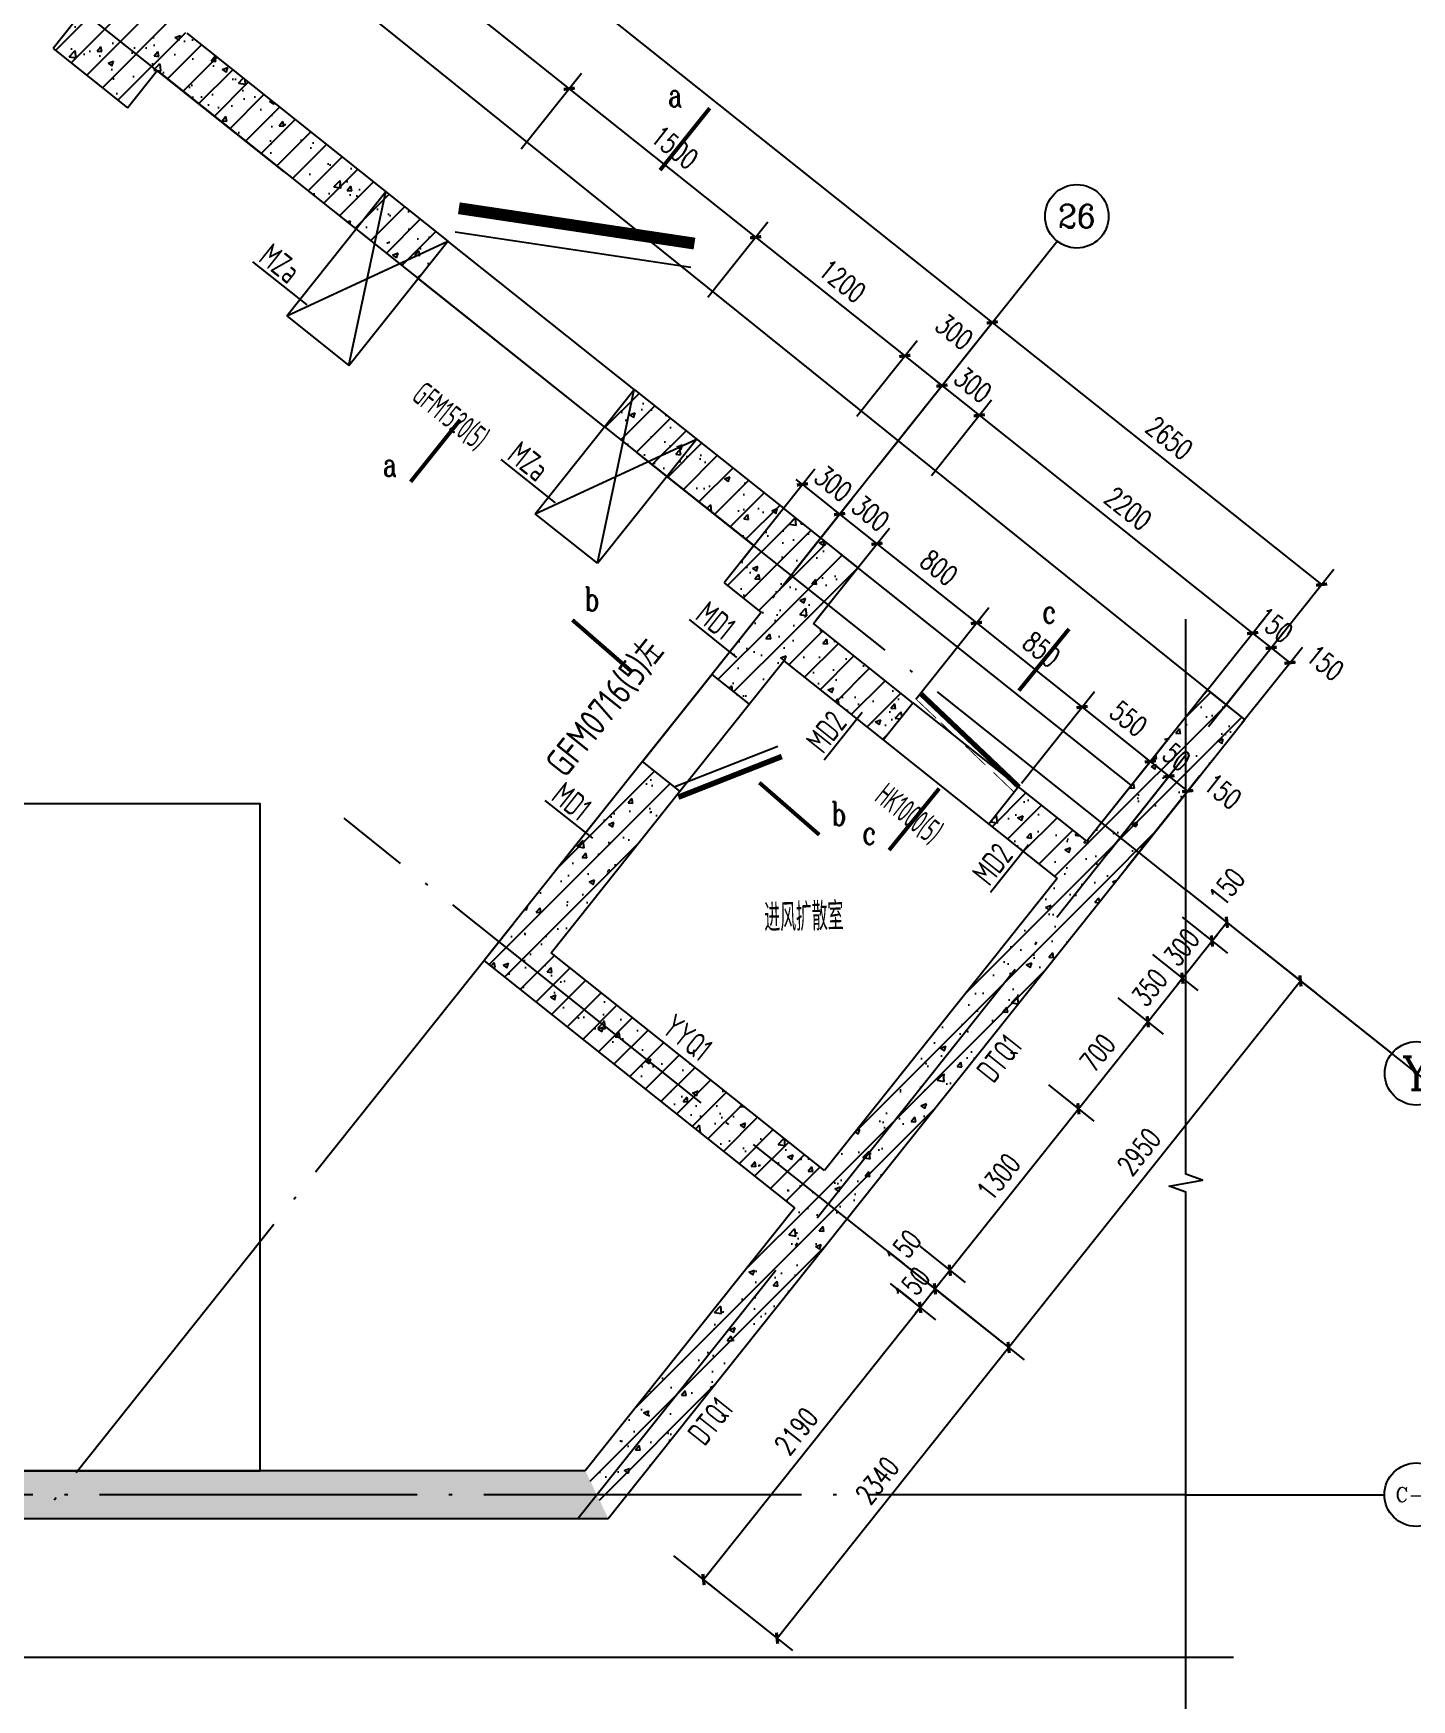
# Model space of a CAD drawing. Extents: x 37906 to 290206, y -18154 to 41246.
# Drawn here: x 177893 to 186570, y 22665 to 33156 of the extents above; entities that cross this region are included whole.
import ezdxf
from ezdxf.enums import TextEntityAlignment as Align

# ---------------------------------------------------------------- set-up
doc = ezdxf.new("R2010")
doc.units = 0
doc.header["$LTSCALE"] = 1000
doc.header["$MEASUREMENT"] = 0
doc.linetypes.add('DOTE', pattern=[2.42, 2, -0.2, 0.02, -0.2])
for name, color, linetype in [('A-COLUMN', 2, 'Continuous'), ('AXIS', 3, 'Continuous'), ('AXIS_TEXT', 7, 'Continuous'), ('C_柴油发电机组', 30, 'Continuous'), ('DIM_SYMB', 3, 'Continuous'), ('DOTE', 1, 'DOTE'), ('PUB_DIM', 3, 'Continuous'), ('PUB_HATCH', 8, 'Continuous'), ('PUB_TEXT', 7, 'Continuous'), ('RF-M', 7, 'Continuous'), ('RF-MBH', 11, 'Continuous'), ('RF-QT', 30, 'Continuous'), ('TEXT', 7, 'Continuous')]:
    doc.layers.add(name, color=color, linetype=linetype)
doc.layers.add('RF-WZ', color=110, linetype='Continuous', lineweight=0)
doc.styles.add('8B2_02', font='tssdeng.shx', dxfattribs={"width": 0.6, "bigfont": 'TSSDCHN.shx'})
doc.styles.add('_TCH_AXIS', font='COMPLEX', dxfattribs={"bigfont": 'GBCBIG'})
doc.styles.add('_TCH_DIM_T3', font='SIMPLEX', dxfattribs={"width": 0.705882, "bigfont": 'GBCBIG'})
doc.styles.add('_TCH_LABEL', font='COMPLEX', dxfattribs={"bigfont": 'GBCBIG'})
doc.styles.add('_TCH_WINDOW', font='tssdeng.shx', dxfattribs={"width": 0.8, "height": 3.5, "bigfont": 'tssdchn.shx'})
doc.styles.add('COMPLEX', font='COMPLEX.shx', dxfattribs={"width": 0.65})
doc.styles.get("Standard").update_dxf_attribs({"font": 'tssdeng2.shx', "width": 0.7, "bigfont": 'hztxt.shx'})
doc.styles.add('TSSD_Rein', font='tssdeng2.shx', dxfattribs={"width": 0.7, "bigfont": 'tssdchn.shx'})
doc.dimstyles.new('_TCH_ARCH&&50', dxfattribs={"dimtxt": 127.5, "dimasz": 50, "dimexe": 125, "dimexo": 150, "dimgap": 61.25, "dimtad": 1, "dimdec": 0, "dimrnd": 5, "dimzin": 0, "dimdsep": 46, "dimtxsty": '_TCH_DIM_T3', "dimblk": 'ARCHTICK', "dimcen": 0.09, "dimclrt": 7, "dimazin": 2, "dimtfac": 1, "dimtdec": 0, "dimtix": 1, "dimtmove": 2, "dimatfit": 3, "dimfxl": 1, "dimtolj": 1, "dimtzin": 0, "dimarcsym": 0})
pattern_1 = [(45, (-1661801.9, -37604.78), (-88.388348, 88.388348), []), (50, (-1661801.9, -37604.78), (358.63009, -31.376067), [37.5, -412.5]), (355, (-1661801.9, -37604.8), (-69.37567, 376.09607), [30, -330]), (100.4514, (-1661772, -37607.4), (289.25469, 344.71977), [31.870095, -350.571056]), (46.1842, (-1661801.9, -37504.8), (533.62052, -82.75951), [56.25, -618.75]), (96.6356, (-1661757.43, -37511.7), (467.33135, 487.05894), [47.80514, -525.8565]), (351.1842, (-1661801.9, -37504.8), (467.33097, 487.0593), [45, -495]), (21, (-1661751.9, -37529.78), (298.453526, -201.309445), [37.5, -412.5]), (326, (-1661751.9, -37529.8), (121.657666, 362.57502), [30, -330]), (71.4514, (-1661727.03, -37546.56), (420.111314, 161.26525), [31.870095, -350.571056]), (37.5, (-1661801.9, -37604.78), (6.079928, 166.446927), [0, -326, 0, -335, 0, -331.25]), (7.5, (-1661801.9, -37604.78), (131.534769, 197.205856), [0, -191, 0, -318.5, 0, -126.25]), (327.5, (-1661913.4, -37604.78), (266.911218, -11.277436), [0, -125, 0, -390, 0, -517.5]), (317.5, (-1661963.4, -37604.78), (291.593085, 50.05249), [0, -162.5, 0, -259, 0, -367.5])]

# ---------------------------------------------------------------- blocks, each defined once
blk = doc.blocks.new('fdj')
at = {"layer": 'C_柴油发电机组'}
for points in [[(0, 4200), (-6200, 4200), (-6200, 0), (0, 0)], [(-4700, 1300), (-1700, 1300), (-1700, 2500), (-4700, 2500)], [(-4700, 1300), (-3500, 1300), (-3500, 2500), (-4700, 2500)]]:
    blk.add_lwpolyline(points, close=True, dxfattribs=at)
for points in [[(-3500, 1300), (-4700, 2500)], [(-4700, 1300), (-3500, 2500)], [(-3500, 2100), (-1700, 2100)], [(-3500, 1700), (-1700, 1700)]]:
    blk.add_lwpolyline(points, dxfattribs=at)
at = {"layer": 'C_柴油发电机组', "lineweight": -3, "const_width": 10}
for points in [[(-3950, 1900), (-3950, 2050)], [(-2450, 1900), (-2450, 2050)], [(-3950, 1900), (-4100, 1900)], [(-3950, 1900), (-3950, 1750)], [(-3950, 1900), (-3800, 1900)], [(-2450, 1900), (-2600, 1900)], [(-2450, 1900), (-2450, 1750)], [(-2450, 1900), (-2300, 1900)]]:
    blk.add_lwpolyline(points, dxfattribs=at)
blk = doc.blocks.new('_ArchTick')
at = {"color": 0, "linetype": 'ByBlock', "const_width": 0.4}
blk.add_lwpolyline([(-0.5, -0.5), (0.5, 0.5)], dxfattribs=at)
blk = doc.blocks.new('*D237')
at = {"layer": 'Defpoints', "color": 0}
for p in [(183170, 25377), (183476, 25134), (181806, 23664)]:
    blk.add_point(p, dxfattribs=at)
at = {"layer": 'PUB_DIM', "color": 0, "lineweight": -2}
for p, q in [((183287, 25284), (183573, 25056)), ((182112, 23421), (183476, 25134)), ((181923, 23571), (182209, 23343))]:
    blk.add_line(p, q, dxfattribs=at)
at = {"layer": 'PUB_DIM', "color": 0, "lineweight": -2, "xscale": 50, "yscale": 50, "zscale": 50}
for p, rotation in [((183476, 25134), 51.4674129756571), ((182112, 23421), 231.4674129756571)]:
    blk.add_blockref('_ArchTick', p, dxfattribs=dict(at, rotation=rotation))
at = {"layer": 'PUB_DIM', "color": 7, "insert": (182696, 24355), "char_height": 127.5, "attachment_point": 5, "rotation": 51.4674, "style": '_TCH_DIM_T3'}
blk.add_mtext('\\A1;2190', dxfattribs=at)
blk = doc.blocks.new('*D238')
at = {"layer": 'Defpoints', "color": 0}
for p in [(183263, 25495), (183170, 25377), (183569, 25251)]:
    blk.add_point(p, dxfattribs=at)
at = {"layer": 'PUB_DIM', "color": 0, "lineweight": -2}
for p, q in [((183381, 25401), (183667, 25173)), ((183569, 25251), (183600, 25290)), ((183287, 25284), (183573, 25056)), ((183476, 25134), (183569, 25251)), ((183476, 25134), (183445, 25095))]:
    blk.add_line(p, q, dxfattribs=at)
at = {"layer": 'PUB_DIM', "color": 0, "lineweight": -2, "xscale": 50, "yscale": 50, "zscale": 50}
for p, rotation in [((183569, 25251), 231.4674129756734), ((183476, 25134), 51.46741297567341)]:
    blk.add_blockref('_ArchTick', p, dxfattribs=dict(at, rotation=rotation))
at = {"layer": 'PUB_DIM', "color": 7, "insert": (183425, 25270), "char_height": 127.5, "attachment_point": 5, "rotation": 51.4674, "style": '_TCH_DIM_T3'}
blk.add_mtext('\\A1;150', dxfattribs=at)
blk = doc.blocks.new('*D239')
at = {"layer": 'Defpoints', "color": 0}
for p in [(183357, 25612), (183263, 25495), (183663, 25368)]:
    blk.add_point(p, dxfattribs=at)
at = {"layer": 'PUB_DIM', "color": 0, "lineweight": -2}
for p, q in [((183474, 25519), (183760, 25291)), ((183381, 25401), (183667, 25173)), ((183569, 25251), (183663, 25368))]:
    blk.add_line(p, q, dxfattribs=at)
at = {"layer": 'PUB_DIM', "color": 0, "lineweight": -2, "xscale": 50, "yscale": 50, "zscale": 50}
for p, rotation in [((183663, 25368), 51.46741297568191), ((183569, 25251), 231.4674129756819)]:
    blk.add_blockref('_ArchTick', p, dxfattribs=dict(at, rotation=rotation))
at = {"layer": 'PUB_DIM', "color": 7, "insert": (183371, 25504), "char_height": 127.5, "attachment_point": 5, "rotation": 51.4674, "style": '_TCH_DIM_T3'}
blk.add_mtext('\\A1;150', dxfattribs=at)
blk = doc.blocks.new('*D240')
at = {"layer": 'Defpoints', "color": 0}
for p in [(184166, 26629), (184472, 26385), (183357, 25612)]:
    blk.add_point(p, dxfattribs=at)
at = {"layer": 'PUB_DIM', "color": 0, "lineweight": -2}
for p, q in [((184284, 26536), (184570, 26307)), ((183663, 25368), (184472, 26385)), ((183474, 25519), (183760, 25291))]:
    blk.add_line(p, q, dxfattribs=at)
at = {"layer": 'PUB_DIM', "color": 0, "lineweight": -2, "xscale": 50, "yscale": 50, "zscale": 50}
for p, rotation in [((184472, 26385), 51.46741297565733), ((183663, 25368), 231.4674129756573)]:
    blk.add_blockref('_ArchTick', p, dxfattribs=dict(at, rotation=rotation))
at = {"layer": 'PUB_DIM', "color": 7, "insert": (183970, 25955), "char_height": 127.5, "attachment_point": 5, "rotation": 51.4674, "style": '_TCH_DIM_T3'}
blk.add_mtext('\\A1;1300', dxfattribs=at)
blk = doc.blocks.new('*D241')
at = {"layer": 'Defpoints', "color": 0}
for p in [(184603, 27177), (184909, 26933), (184166, 26629)]:
    blk.add_point(p, dxfattribs=at)
at = {"layer": 'PUB_DIM', "color": 0, "lineweight": -2}
for p, q in [((184720, 27083), (185006, 26855)), ((184472, 26385), (184909, 26933)), ((184284, 26536), (184570, 26307))]:
    blk.add_line(p, q, dxfattribs=at)
at = {"layer": 'PUB_DIM', "color": 0, "lineweight": -2, "xscale": 50, "yscale": 50, "zscale": 50}
for p, rotation in [((184909, 26933), 51.46741297565725), ((184472, 26385), 231.4674129756572)]:
    blk.add_blockref('_ArchTick', p, dxfattribs=dict(at, rotation=rotation))
at = {"layer": 'PUB_DIM', "color": 7, "insert": (184593, 26737), "char_height": 127.5, "attachment_point": 5, "rotation": 51.4674, "style": '_TCH_DIM_T3'}
blk.add_mtext('\\A1;700', dxfattribs=at)
blk = doc.blocks.new('*D242')
at = {"layer": 'Defpoints', "color": 0}
for p in [(184821, 27450), (184603, 27177), (185127, 27207)]:
    blk.add_point(p, dxfattribs=at)
at = {"layer": 'PUB_DIM', "color": 0, "lineweight": -2}
for p, q in [((184938, 27357), (185224, 27129)), ((184909, 26933), (185127, 27207)), ((185127, 27207), (185158, 27246)), ((184720, 27083), (185006, 26855)), ((184909, 26933), (184877, 26894))]:
    blk.add_line(p, q, dxfattribs=at)
at = {"layer": 'PUB_DIM', "color": 0, "lineweight": -2, "xscale": 50, "yscale": 50, "zscale": 50}
for p, rotation in [((185127, 27207), 231.4674129756569), ((184909, 26933), 51.46741297565696)]:
    blk.add_blockref('_ArchTick', p, dxfattribs=dict(at, rotation=rotation))
at = {"layer": 'PUB_DIM', "color": 7, "insert": (184920, 27148), "char_height": 127.5, "attachment_point": 5, "rotation": 51.4674, "style": '_TCH_DIM_T3'}
blk.add_mtext('\\A1;350', dxfattribs=at)
blk = doc.blocks.new('*D243')
at = {"layer": 'Defpoints', "color": 0}
for p in [(185007, 27685), (184821, 27450), (185313, 27441)]:
    blk.add_point(p, dxfattribs=at)
at = {"layer": 'PUB_DIM', "color": 0, "lineweight": -2}
for p, q in [((185125, 27592), (185411, 27364)), ((185127, 27207), (185313, 27441)), ((185313, 27441), (185345, 27480)), ((184938, 27357), (185224, 27129)), ((185127, 27207), (185095, 27168))]:
    blk.add_line(p, q, dxfattribs=at)
at = {"layer": 'PUB_DIM', "color": 0, "lineweight": -2, "xscale": 50, "yscale": 50, "zscale": 50}
for p, rotation in [((185313, 27441), 231.4674129756388), ((185127, 27207), 51.46741297563881)]:
    blk.add_blockref('_ArchTick', p, dxfattribs=dict(at, rotation=rotation))
at = {"layer": 'PUB_DIM', "color": 7, "insert": (185122, 27402), "char_height": 127.5, "attachment_point": 5, "rotation": 51.4674, "style": '_TCH_DIM_T3'}
blk.add_mtext('\\A1;300', dxfattribs=at)
blk = doc.blocks.new('*D244')
at = {"layer": 'Defpoints', "color": 0}
for p in [(185101, 27802), (185007, 27685), (185407, 27559)]:
    blk.add_point(p, dxfattribs=at)
at = {"layer": 'PUB_DIM', "color": 0, "lineweight": -2}
for p, q in [((185218, 27709), (185505, 27481)), ((185125, 27592), (185411, 27364)), ((185313, 27441), (185407, 27559))]:
    blk.add_line(p, q, dxfattribs=at)
at = {"layer": 'PUB_DIM', "color": 0, "lineweight": -2, "xscale": 50, "yscale": 50, "zscale": 50}
for p, rotation in [((185407, 27559), 51.46741297565554), ((185313, 27441), 231.4674129756555)]:
    blk.add_blockref('_ArchTick', p, dxfattribs=dict(at, rotation=rotation))
at = {"layer": 'PUB_DIM', "color": 7, "insert": (185408, 27781), "char_height": 127.5, "attachment_point": 5, "rotation": 51.4674, "style": '_TCH_DIM_T3'}
blk.add_mtext('\\A1;150', dxfattribs=at)
blk = doc.blocks.new('*D245')
at = {"layer": 'Defpoints', "color": 0}
for p in [(183421, 25369), (184033, 24882), (181963, 23539)]:
    blk.add_point(p, dxfattribs=at)
at = {"layer": 'PUB_DIM', "color": 0, "lineweight": -2}
for p, q in [((183538, 25276), (184130, 24804)), ((182575, 23052), (184033, 24882)), ((182080, 23445), (182673, 22974))]:
    blk.add_line(p, q, dxfattribs=at)
at = {"layer": 'PUB_DIM', "color": 0, "lineweight": -2, "xscale": 50, "yscale": 50, "zscale": 50}
for p, rotation in [((184033, 24882), 51.46741297565591), ((182575, 23052), 231.4674129756559)]:
    blk.add_blockref('_ArchTick', p, dxfattribs=dict(at, rotation=rotation))
at = {"layer": 'PUB_DIM', "color": 7, "insert": (183206, 24045), "char_height": 127.5, "attachment_point": 5, "rotation": 51.4674, "style": '_TCH_DIM_T3'}
blk.add_mtext('\\A1;2340', dxfattribs=at)
blk = doc.blocks.new('*D246')
at = {"layer": 'Defpoints', "color": 0}
for p in [(185259, 27677), (185870, 27190), (183421, 25369)]:
    blk.add_point(p, dxfattribs=at)
at = {"layer": 'PUB_DIM', "color": 0, "lineweight": -2}
for p, q in [((185376, 27583), (185968, 27112)), ((184033, 24882), (185870, 27190)), ((183538, 25276), (184130, 24804))]:
    blk.add_line(p, q, dxfattribs=at)
at = {"layer": 'PUB_DIM', "color": 0, "lineweight": -2, "xscale": 50, "yscale": 50, "zscale": 50}
for p, rotation in [((185870, 27190), 51.46741297565853), ((184033, 24882), 231.4674129756586)]:
    blk.add_blockref('_ArchTick', p, dxfattribs=dict(at, rotation=rotation))
at = {"layer": 'PUB_DIM', "color": 7, "insert": (184854, 26114), "char_height": 127.5, "attachment_point": 5, "rotation": 51.4674, "style": '_TCH_DIM_T3'}
blk.add_mtext('\\A1;2950', dxfattribs=at)
blk = doc.blocks.new('*D273')
at = {"layer": 'Defpoints', "color": 0}
for p in [(185804, 29193), (185291, 28791), (185409, 28698)]:
    blk.add_point(p, dxfattribs=at)
at = {"layer": 'PUB_DIM', "color": 0, "lineweight": -2}
for p, q in [((185385, 28908), (185764, 29385)), ((185502, 28815), (185882, 29291)), ((185686, 29287), (185804, 29193))]:
    blk.add_line(p, q, dxfattribs=at)
at = {"layer": 'PUB_DIM', "color": 0, "lineweight": -2, "xscale": 50, "yscale": 50, "zscale": 50}
for p, rotation in [((185686, 29287), 141.4674129756801), ((185804, 29193), 321.4674129756801)]:
    blk.add_blockref('_ArchTick', p, dxfattribs=dict(at, rotation=rotation))
at = {"layer": 'PUB_DIM', "color": 7, "insert": (186026, 29192), "char_height": 127.5, "attachment_point": 5, "rotation": 321.4674, "style": '_TCH_DIM_T3'}
blk.add_mtext('\\A1;150', dxfattribs=at)
blk = doc.blocks.new('*D274')
at = {"layer": 'Defpoints', "color": 0}
for p in [(185686, 29287), (185174, 28884), (185291, 28791)]:
    blk.add_point(p, dxfattribs=at)
at = {"layer": 'PUB_DIM', "color": 0, "lineweight": -2}
for p, q in [((185268, 29002), (185647, 29478)), ((185385, 28908), (185764, 29385)), ((185569, 29380), (185530, 29411)), ((185569, 29380), (185686, 29287)), ((185686, 29287), (185725, 29256))]:
    blk.add_line(p, q, dxfattribs=at)
at = {"layer": 'PUB_DIM', "color": 0, "lineweight": -2, "xscale": 50, "yscale": 50, "zscale": 50}
for p, rotation in [((185569, 29380), 321.4674129756597), ((185686, 29287), 141.4674129756597)]:
    blk.add_blockref('_ArchTick', p, dxfattribs=dict(at, rotation=rotation))
at = {"layer": 'PUB_DIM', "color": 7, "insert": (185706, 29431), "char_height": 127.5, "attachment_point": 5, "rotation": 321.4674, "style": '_TCH_DIM_T3'}
blk.add_mtext('\\A1;150', dxfattribs=at)
blk = doc.blocks.new('*D275')
at = {"layer": 'Defpoints', "color": 0}
for p in [(183453, 30255), (185569, 29380), (185174, 28884)]:
    blk.add_point(p, dxfattribs=at)
at = {"layer": 'PUB_DIM', "color": 0, "lineweight": -2}
for p, q in [((183547, 30372), (183926, 30849)), ((183848, 30751), (185569, 29380)), ((185268, 29002), (185647, 29478))]:
    blk.add_line(p, q, dxfattribs=at)
at = {"layer": 'PUB_DIM', "color": 0, "lineweight": -2, "xscale": 50, "yscale": 50, "zscale": 50}
for p, rotation in [((183848, 30751), 141.467412975682), ((185569, 29380), 321.467412975682)]:
    blk.add_blockref('_ArchTick', p, dxfattribs=dict(at, rotation=rotation))
at = {"layer": 'PUB_DIM', "color": 7, "insert": (184786, 30163), "char_height": 127.5, "attachment_point": 5, "rotation": 321.4674, "style": '_TCH_DIM_T3'}
blk.add_mtext('\\A1;2200', dxfattribs=at)
blk = doc.blocks.new('*D276')
at = {"layer": 'Defpoints', "color": 0}
for p in [(183848, 30751), (183218, 30442), (183453, 30255)]:
    blk.add_point(p, dxfattribs=at)
at = {"layer": 'PUB_DIM', "color": 0, "lineweight": -2}
for p, q in [((183312, 30559), (183691, 31036)), ((183613, 30938), (183574, 30969)), ((183547, 30372), (183926, 30849)), ((183613, 30938), (183848, 30751)), ((183848, 30751), (183887, 30720))]:
    blk.add_line(p, q, dxfattribs=at)
at = {"layer": 'PUB_DIM', "color": 0, "lineweight": -2, "xscale": 50, "yscale": 50, "zscale": 50}
for p, rotation in [((183613, 30938), 321.4674129756811), ((183848, 30751), 141.4674129756811)]:
    blk.add_blockref('_ArchTick', p, dxfattribs=dict(at, rotation=rotation))
at = {"layer": 'PUB_DIM', "color": 7, "insert": (183809, 30942), "char_height": 127.5, "attachment_point": 5, "rotation": 321.4674, "style": '_TCH_DIM_T3'}
blk.add_mtext('\\A1;300', dxfattribs=at)
blk = doc.blocks.new('*D277')
at = {"layer": 'Defpoints', "color": 0}
for p in [(183613, 30938), (182984, 30629), (183218, 30442)]:
    blk.add_point(p, dxfattribs=at)
at = {"layer": 'PUB_DIM', "color": 0, "lineweight": -2}
for p, q in [((183077, 30746), (183457, 31222)), ((183379, 31125), (183613, 30938)), ((183312, 30559), (183691, 31036))]:
    blk.add_line(p, q, dxfattribs=at)
at = {"layer": 'PUB_DIM', "color": 0, "lineweight": -2, "xscale": 50, "yscale": 50, "zscale": 50}
for p, rotation in [((183379, 31125), 141.467412975684), ((183613, 30938), 321.467412975684)]:
    blk.add_blockref('_ArchTick', p, dxfattribs=dict(at, rotation=rotation))
at = {"layer": 'PUB_DIM', "color": 7, "insert": (183691, 31276), "char_height": 127.5, "attachment_point": 5, "rotation": 321.4674, "style": '_TCH_DIM_T3'}
blk.add_mtext('\\A1;300', dxfattribs=at)
blk = doc.blocks.new('*D278')
at = {"layer": 'Defpoints', "color": 0}
for p in [(182045, 31376), (183379, 31125), (182984, 30629)]:
    blk.add_point(p, dxfattribs=at)
at = {"layer": 'PUB_DIM', "color": 0, "lineweight": -2}
for p, q in [((182139, 31494), (182518, 31970)), ((182440, 31872), (183379, 31125)), ((183077, 30746), (183457, 31222))]:
    blk.add_line(p, q, dxfattribs=at)
at = {"layer": 'PUB_DIM', "color": 0, "lineweight": -2, "xscale": 50, "yscale": 50, "zscale": 50}
for p, rotation in [((182440, 31872), 141.4674129756853), ((183379, 31125), 321.4674129756853)]:
    blk.add_blockref('_ArchTick', p, dxfattribs=dict(at, rotation=rotation))
at = {"layer": 'PUB_DIM', "color": 7, "insert": (182987, 31596), "char_height": 127.5, "attachment_point": 5, "rotation": 321.4674, "style": '_TCH_DIM_T3'}
blk.add_mtext('\\A1;1200', dxfattribs=at)
blk = doc.blocks.new('*D279')
at = {"layer": 'Defpoints', "color": 0}
for p in [(180872, 32311), (182440, 31872), (182045, 31376)]:
    blk.add_point(p, dxfattribs=at)
at = {"layer": 'PUB_DIM', "color": 0, "lineweight": -2}
for p, q in [((180965, 32428), (181344, 32904)), ((181267, 32807), (182440, 31872)), ((182139, 31494), (182518, 31970))]:
    blk.add_line(p, q, dxfattribs=at)
at = {"layer": 'PUB_DIM', "color": 0, "lineweight": -2, "xscale": 50, "yscale": 50, "zscale": 50}
for p, rotation in [((181267, 32807), 141.4674129756794), ((182440, 31872), 321.4674129756794)]:
    blk.add_blockref('_ArchTick', p, dxfattribs=dict(at, rotation=rotation))
at = {"layer": 'PUB_DIM', "color": 7, "insert": (181931, 32437), "char_height": 127.5, "attachment_point": 5, "rotation": 321.4674, "style": '_TCH_DIM_T3'}
blk.add_mtext('\\A1;1500', dxfattribs=at)
blk = doc.blocks.new('*D280')
at = {"layer": 'Defpoints', "color": 0}
for p in [(179229, 33619), (181267, 32807), (180872, 32311)]:
    blk.add_point(p, dxfattribs=at)
at = {"layer": 'PUB_DIM', "color": 0, "lineweight": -2}
for p, q in [((179322, 33736), (179702, 34213)), ((179624, 34115), (181267, 32807)), ((180965, 32428), (181344, 32904))]:
    blk.add_line(p, q, dxfattribs=at)
at = {"layer": 'PUB_DIM', "color": 0, "lineweight": -2, "xscale": 50, "yscale": 50, "zscale": 50}
for p, rotation in [((179624, 34115), 141.4674129756818), ((181267, 32807), 321.4674129756818)]:
    blk.add_blockref('_ArchTick', p, dxfattribs=dict(at, rotation=rotation))
at = {"layer": 'PUB_DIM', "color": 7, "insert": (180523, 33559), "char_height": 127.5, "attachment_point": 5, "rotation": 321.4674, "style": '_TCH_DIM_T3'}
blk.add_mtext('\\A1;2100', dxfattribs=at)
blk = doc.blocks.new('*D290')
at = {"layer": 'Defpoints', "color": 0}
for p in [(183125, 30325), (186003, 29685), (185198, 28674)]:
    blk.add_point(p, dxfattribs=at)
at = {"layer": 'PUB_DIM', "color": 0, "lineweight": -2}
for p, q in [((183218, 30442), (184008, 31434)), ((183930, 31336), (186003, 29685)), ((185291, 28791), (186081, 29783))]:
    blk.add_line(p, q, dxfattribs=at)
at = {"layer": 'PUB_DIM', "color": 0, "lineweight": -2, "xscale": 50, "yscale": 50, "zscale": 50}
for p, rotation in [((183930, 31336), 141.4674129756808), ((186003, 29685), 321.4674129756808)]:
    blk.add_blockref('_ArchTick', p, dxfattribs=dict(at, rotation=rotation))
at = {"layer": 'PUB_DIM', "color": 7, "insert": (185045, 30608), "char_height": 127.5, "attachment_point": 5, "rotation": 321.4674, "style": '_TCH_DIM_T3'}
blk.add_mtext('\\A1;2650', dxfattribs=at)
blk = doc.blocks.new('*D291')
at = {"layer": 'Defpoints', "color": 0}
for p in [(175263, 36585), (183930, 31336), (183125, 30325)]:
    blk.add_point(p, dxfattribs=at)
at = {"layer": 'PUB_DIM', "color": 0, "lineweight": -2}
for p, q in [((175357, 36703), (176147, 37694)), ((176069, 37597), (183930, 31336)), ((183218, 30442), (184008, 31434))]:
    blk.add_line(p, q, dxfattribs=at)
at = {"layer": 'PUB_DIM', "color": 0, "lineweight": -2, "xscale": 50, "yscale": 50, "zscale": 50}
for p, rotation in [((176069, 37597), 141.467412975682), ((183930, 31336), 321.467412975682)]:
    blk.add_blockref('_ArchTick', p, dxfattribs=dict(at, rotation=rotation))
at = {"layer": 'PUB_DIM', "color": 7, "insert": (180077, 34564), "char_height": 127.5, "attachment_point": 5, "rotation": 321.4674, "style": '_TCH_DIM_T3'}
blk.add_mtext('\\A1;10050', dxfattribs=at)
blk = doc.blocks.new('*D293')
at = {"layer": 'Defpoints', "color": 0}
for p in [(182969, 30129), (182259, 29719), (182494, 29532)]:
    blk.add_point(p, dxfattribs=at)
at = {"layer": 'PUB_DIM', "color": 0, "lineweight": -2}
for p, q in [((182353, 29837), (182812, 30414)), ((182735, 30316), (182696, 30347)), ((182588, 29650), (183047, 30227)), ((182735, 30316), (182969, 30129)), ((182969, 30129), (183008, 30098))]:
    blk.add_line(p, q, dxfattribs=at)
at = {"layer": 'PUB_DIM', "color": 0, "lineweight": -2, "xscale": 50, "yscale": 50, "zscale": 50}
for p, rotation in [((182735, 30316), 321.4674129820233), ((182969, 30129), 141.4674129820233)]:
    blk.add_blockref('_ArchTick', p, dxfattribs=dict(at, rotation=rotation))
at = {"layer": 'PUB_DIM', "color": 7, "insert": (182930, 30320), "char_height": 127.5, "attachment_point": 5, "rotation": 321.4674, "style": '_TCH_DIM_T3'}
blk.add_mtext('\\A1;300', dxfattribs=at)
blk = doc.blocks.new('*D294')
at = {"layer": 'Defpoints', "color": 0}
for p in [(183204, 29942), (182494, 29532), (182729, 29345)]:
    blk.add_point(p, dxfattribs=at)
at = {"layer": 'PUB_DIM', "color": 0, "lineweight": -2}
for p, q in [((182588, 29650), (183047, 30227)), ((182969, 30129), (182930, 30160)), ((182969, 30129), (183204, 29942)), ((182822, 29463), (183282, 30040)), ((183204, 29942), (183243, 29911))]:
    blk.add_line(p, q, dxfattribs=at)
at = {"layer": 'PUB_DIM', "color": 0, "lineweight": -2, "xscale": 50, "yscale": 50, "zscale": 50}
for p, rotation in [((182969, 30129), 321.4674129820193), ((183204, 29942), 141.4674129820193)]:
    blk.add_blockref('_ArchTick', p, dxfattribs=dict(at, rotation=rotation))
at = {"layer": 'PUB_DIM', "color": 7, "insert": (183165, 30133), "char_height": 127.5, "attachment_point": 5, "rotation": 321.4674, "style": '_TCH_DIM_T3'}
blk.add_mtext('\\A1;300', dxfattribs=at)
blk = doc.blocks.new('*D295')
at = {"layer": 'Defpoints', "color": 0}
for p in [(183830, 29444), (182729, 29345), (183355, 28847)]:
    blk.add_point(p, dxfattribs=at)
at = {"layer": 'PUB_DIM', "color": 0, "lineweight": -2}
for p, q in [((182822, 29463), (183282, 30040)), ((183204, 29942), (183830, 29444)), ((183448, 28964), (183908, 29541))]:
    blk.add_line(p, q, dxfattribs=at)
at = {"layer": 'PUB_DIM', "color": 0, "lineweight": -2, "xscale": 50, "yscale": 50, "zscale": 50}
for p, rotation in [((183204, 29942), 141.4674129820174), ((183830, 29444), 321.4674129820174)]:
    blk.add_blockref('_ArchTick', p, dxfattribs=dict(at, rotation=rotation))
at = {"layer": 'PUB_DIM', "color": 7, "insert": (183595, 29791), "char_height": 127.5, "attachment_point": 5, "rotation": 321.4674, "style": '_TCH_DIM_T3'}
blk.add_mtext('\\A1;800', dxfattribs=at)
blk = doc.blocks.new('*D296')
at = {"layer": 'Defpoints', "color": 0}
for p in [(184495, 28914), (183355, 28847), (184020, 28318)]:
    blk.add_point(p, dxfattribs=at)
at = {"layer": 'PUB_DIM', "color": 0, "lineweight": -2}
for p, q in [((183448, 28964), (183908, 29541)), ((183830, 29444), (184495, 28914)), ((184113, 28435), (184573, 29012))]:
    blk.add_line(p, q, dxfattribs=at)
at = {"layer": 'PUB_DIM', "color": 0, "lineweight": -2, "xscale": 50, "yscale": 50, "zscale": 50}
for p, rotation in [((183830, 29444), 141.4674129820157), ((184495, 28914), 321.4674129820157)]:
    blk.add_blockref('_ArchTick', p, dxfattribs=dict(at, rotation=rotation))
at = {"layer": 'PUB_DIM', "color": 7, "insert": (184240, 29277), "char_height": 127.5, "attachment_point": 5, "rotation": 321.4674, "style": '_TCH_DIM_T3'}
blk.add_mtext('\\A1;850', dxfattribs=at)
blk = doc.blocks.new('*D297')
at = {"layer": 'Defpoints', "color": 0}
for p in [(184925, 28572), (184020, 28318), (184450, 27975)]:
    blk.add_point(p, dxfattribs=at)
at = {"layer": 'PUB_DIM', "color": 0, "lineweight": -2}
for p, q in [((184113, 28435), (184573, 29012)), ((184495, 28914), (184925, 28572)), ((184543, 28092), (185003, 28669))]:
    blk.add_line(p, q, dxfattribs=at)
at = {"layer": 'PUB_DIM', "color": 0, "lineweight": -2, "xscale": 50, "yscale": 50, "zscale": 50}
for p, rotation in [((184495, 28914), 141.4674129820081), ((184925, 28572), 321.4674129820081)]:
    blk.add_blockref('_ArchTick', p, dxfattribs=dict(at, rotation=rotation))
at = {"layer": 'PUB_DIM', "color": 7, "insert": (184788, 28841), "char_height": 127.5, "attachment_point": 5, "rotation": 321.4674, "style": '_TCH_DIM_T3'}
blk.add_mtext('\\A1;550', dxfattribs=at)
blk = doc.blocks.new('*D298')
at = {"layer": 'Defpoints', "color": 0}
for p in [(185042, 28478), (184450, 27975), (184567, 27882)]:
    blk.add_point(p, dxfattribs=at)
at = {"layer": 'PUB_DIM', "color": 0, "lineweight": -2}
for p, q in [((184543, 28092), (185003, 28669)), ((184661, 27999), (185120, 28576)), ((184925, 28572), (184886, 28603)), ((184925, 28572), (185042, 28478)), ((185042, 28478), (185081, 28447))]:
    blk.add_line(p, q, dxfattribs=at)
at = {"layer": 'PUB_DIM', "color": 0, "lineweight": -2, "xscale": 50, "yscale": 50, "zscale": 50}
for p, rotation in [((184925, 28572), 321.4674129820086), ((185042, 28478), 141.4674129820086)]:
    blk.add_blockref('_ArchTick', p, dxfattribs=dict(at, rotation=rotation))
at = {"layer": 'PUB_DIM', "color": 7, "insert": (185061, 28623), "char_height": 127.5, "attachment_point": 5, "rotation": 321.4674, "style": '_TCH_DIM_T3'}
blk.add_mtext('\\A1;150', dxfattribs=at)
blk = doc.blocks.new('*D299')
at = {"layer": 'Defpoints', "color": 0}
for p in [(185160, 28385), (184567, 27882), (184684, 27788)]:
    blk.add_point(p, dxfattribs=at)
at = {"layer": 'PUB_DIM', "color": 0, "lineweight": -2}
for p, q in [((184661, 27999), (185120, 28576)), ((184778, 27905), (185237, 28483)), ((185042, 28478), (185160, 28385))]:
    blk.add_line(p, q, dxfattribs=at)
at = {"layer": 'PUB_DIM', "color": 0, "lineweight": -2, "xscale": 50, "yscale": 50, "zscale": 50}
for p, rotation in [((185042, 28478), 141.4674129820287), ((185160, 28385), 321.4674129820287)]:
    blk.add_blockref('_ArchTick', p, dxfattribs=dict(at, rotation=rotation))
at = {"layer": 'PUB_DIM', "color": 7, "insert": (185382, 28383), "char_height": 127.5, "attachment_point": 5, "rotation": 321.4674, "style": '_TCH_DIM_T3'}
blk.add_mtext('\\A1;150', dxfattribs=at)
blk = doc.blocks.new('$DorLib2D$00000191')
at = {"color": 0}
blk.add_line((-0.5, 0.15), (0.366, 0.65), dxfattribs=at)
at = {"color": 0, "const_width": 0.05}
blk.add_lwpolyline([(-0.55, 0.2366), (0.316, 0.7366)], dxfattribs=at)
blk = doc.blocks.new('$DorLib2D$00000251')
at = {"color": 0}
for points, const_width in [([(-0.505, 0.178), (0.492, 0.265)], 0.0375), ([(-0.5, 0.125), (-0.289, 0.145)], 0.00625), ([(-0.209, 0.15), (-0.002, 0.169)], 0.00625), ([(0.055, 0.174), (0.246, 0.191)], 0.00625), ([(0.292, 0.194), (0.496, 0.212)], 0.00625)]:
    blk.add_lwpolyline(points, dxfattribs=dict(at, const_width=const_width))
blk = doc.blocks.new('_AXISO')
blk.add_circle((0, 0), 0.5)
at = {"layer": 'AXIS_TEXT', "style": 'COMPLEX', "width": 1.041667}
blk.add_attdef('A', text='', height=0.56, dxfattribs=at).set_placement((-0.25, -0.28), (0.25, -0.28), align=Align.FIT)

msp = doc.modelspace()

# ---------------------------------------------------------------- hatches: boundary and pattern name
at = {"layer": 'PUB_HATCH'}
h = msp.add_hatch(dxfattribs=at)
h.set_pattern_fill('钢筋混凝土', color=256, scale=50, style=0)
h.set_pattern_definition(pattern_1)
h.paths.add_polyline_path([(178486.3, 32686.5), (178860.1, 33155.8), (178390.8, 33529.6), (178017, 33060.3)])
h = msp.add_hatch(dxfattribs=at)
h.set_pattern_fill('钢筋混凝土', color=256, scale=50, style=0)
h.set_pattern_definition(pattern_1)
h.paths.add_polyline_path([(178860.1, 33155.8), (178673.2, 32921.2), (180316, 31612.9), (180502.8, 31847.6)])
h = msp.add_hatch(dxfattribs=at)
h.set_pattern_fill('钢筋混凝土', color=256, scale=50, style=0)
h.set_pattern_definition(pattern_1)
h.paths.add_polyline_path([(182428, 29931), (182614.9, 30165.6), (181676.2, 30913.2), (181489.3, 30678.5)])
h = msp.add_hatch(dxfattribs=at)
h.set_pattern_fill('钢筋混凝土', color=256, scale=50, style=0)
h.set_pattern_definition(pattern_1)
h.paths.add_polyline_path([(182710.5, 29322.5), (183084.3, 29791.9), (182614.9, 30165.6), (182241.2, 29696.3)])
h = msp.add_hatch(dxfattribs=at)
h.set_pattern_fill('钢筋混凝土', color=256, scale=50, style=0)
h.set_pattern_definition(pattern_1)
h.paths.add_polyline_path([(182666.5, 29357.5), (182475.8, 29509.4), (182164.4, 29118.3), (182399, 28931.4), (182617.1, 29205.2)])
h = msp.add_hatch(dxfattribs=at)
h.set_pattern_fill('钢筋混凝土', color=256, scale=50, style=0)
h.set_pattern_definition(pattern_1)
h.paths.add_polyline_path([(182804, 29439.8), (182710.5, 29322.5), (182651.8, 29369.2), (182617.1, 29205.2), (183242.9, 28706.7), (183429.8, 28941.4)])
h = msp.add_hatch(dxfattribs=at)
h.set_pattern_fill('钢筋混凝土', color=256, scale=50, style=0)
h.set_pattern_definition(pattern_1)
h.paths.add_polyline_path([(185284.8, 29023.5), (184524.9, 28069.3), (184509.7, 27889.7), (184666.1, 27765.1), (185519.5, 28836.6)])
h = msp.add_hatch(dxfattribs=at)
h.set_pattern_fill('钢筋混凝土', color=256, scale=50, style=0)
h.set_pattern_definition(pattern_1)
h.paths.add_polyline_path([(181153.1, 27366.9), (181963, 28383.8), (181728.3, 28570.7), (180731.5, 27319.1)])
h = msp.add_hatch(dxfattribs=at)
h.set_pattern_fill('钢筋混凝土', color=256, scale=50, style=0)
h.set_pattern_definition(pattern_1)
h.paths.add_polyline_path([(184524.9, 28069.3), (184094.7, 28411.9), (183907.9, 28177.2), (184338, 27834.6), (184509.7, 27889.7)])
h = msp.add_hatch(dxfattribs=at)
h.set_pattern_fill('钢筋混凝土', color=256, scale=50, style=0)
h.set_pattern_definition(pattern_1)
h.paths.add_polyline_path([(184509.7, 27889.7), (184338, 27834.6), (182874.1, 25996.4), (182858.9, 25816.7), (183015.3, 25692.1), (184666.1, 27765.1)])
h = msp.add_hatch(dxfattribs=at)
h.set_pattern_fill('钢筋混凝土', color=256, scale=50, style=0)
h.set_pattern_definition(pattern_1)
h.paths.add_polyline_path([(182858.9, 25816.7), (182874.1, 25996.4), (181153.1, 27366.9), (180731.5, 27319.1), (182687.2, 25761.7)])
h = msp.add_hatch(dxfattribs=at)
h.set_pattern_fill('钢筋混凝土', color=256, scale=50, style=0)
h.set_pattern_definition(pattern_1)
h.paths.add_polyline_path([(182858.9, 25816.7), (182687.2, 25761.7), (181368, 24105.2), (181512.6, 23805.2), (183015.3, 25692.1)])
h = msp.add_hatch(dxfattribs=at)
h.set_pattern_fill('钢筋混凝土', color=256, scale=50, style=0)
h.set_pattern_definition(pattern_1)
h.paths.add_polyline_path([(181512.6, 23805.2), (181368, 24105.2), (173120.6, 24105.2), (173120.6, 23805.2)])

# ---------------------------------------------------------------- linework, layer by layer
for p, q in [((179879.9, 31065.4), (180111.7, 32159.1)), ((179488.8, 31376.8), (180502.8, 31847.6)), ((179272.5, 31718.1), (179614.1, 31446.1)), ((181444.4, 29819.4), (181676.2, 30913.2)), ((181053.3, 30130.9), (182067.4, 30601.7)), ((180837, 30472.2), (181178.6, 30200.2)), ((182020.9, 29465.3), (182320.7, 29226.5)), ((182872.5, 28582), (183111.2, 28881.8)), ((181114.1, 28326.6), (181413.9, 28087.8)), ((183918.4, 27749.1), (184157.1, 28048.9))]:
    msp.add_line(p, q)
at = {"layer": 'A-COLUMN'}
for p, q in [((178203.9, 33294.9), (178017, 33060.3)), ((178017, 33060.3), (178486.3, 32686.5)), ((178486.3, 32686.5), (178673.2, 32921.2)), ((183084.3, 29791.9), (182614.9, 30165.6)), ((182428, 29931), (182241.2, 29696.3)), ((182241.2, 29696.3), (182475.8, 29509.4)), ((182804, 29439.8), (183084.3, 29791.9))]:
    msp.add_line(p, q, dxfattribs=at)
at = {"layer": 'AXIS'}
for p, q in [((184008.2, 31433.6), (184337.9, 31847.6)), ((185149.2, 27763.9), (186757.3, 26483.3)), ((185149.2, 27763.9), (186444.4, 26732.5)), ((185149.2, 23955.2), (186399.2, 23955.2))]:
    msp.add_line(p, q, dxfattribs=at)
at = {"layer": 'DIM_SYMB'}
for points in [[(185519, 28836), (179702.5, 33517), (179606.9, 33459.1), (179709.7, 33646), (179614.9, 33587.5), (173798.4, 38268.5)], [(185149.2, 22366.2), (185149.2, 25860.2), (185044.2, 25898.4), (185254.2, 25935.4), (185149.2, 25972.7), (185149.2, 29466.7)], [(185449.2, 22930.9), (176934.5, 22930.9), (176896.3, 22825.9), (176859.3, 23035.9), (176822, 22930.9), (168307.3, 22930.9)]]:
    msp.add_lwpolyline(points, dxfattribs=at)
at = {"layer": 'DIM_SYMB', "const_width": 25}
for points in [[(181838.5, 32294.1), (182151, 32684.5)], [(180267.9, 30332.1), (180580.4, 30722.4)], [(181286.6, 29462.4), (181663.7, 29134.2)], [(184097.7, 29017.9), (184413.2, 29405.8)], [(182463.6, 28438.1), (182840.8, 28109.9)], [(183280.4, 28013.3), (183595.9, 28401.2)]]:
    msp.add_lwpolyline(points, dxfattribs=at)
at = {"layer": 'DOTE'}
for p, q in [((185149.2, 27763.9), (172194.8, 38080.4)), ((183930.4, 31335.8), (177933.2, 23805.2)), ((181320.9, 23805.2), (185149.2, 28612.5)), ((183991.4, 24914.8), (179848.9, 28213.7)), ((185149.2, 23955.2), (168607.3, 23955.2))]:
    msp.add_line(p, q, dxfattribs=at)
at = {"layer": 'RF-M'}
for p, q in [((181676.2, 30913.2), (180502.8, 31847.6)), ((181489.3, 30678.5), (180316, 31612.9)), ((181728.3, 28570.7), (182164.4, 29118.3)), ((181963, 28383.8), (182399, 28931.4)), ((183429.8, 28941.4), (184094.7, 28411.9)), ((183242.9, 28706.7), (183907.9, 28177.2))]:
    msp.add_line(p, q, dxfattribs=at)
msp.add_lwpolyline([(184805.2, 28421.3), (182966.9, 29885.3)], dxfattribs=at)
at = {"layer": 'RF-QT'}
for p, q in [((178860.1, 33155.8), (180502.8, 31847.6)), ((178673.2, 32921.2), (180316, 31612.9)), ((179488.8, 31376.8), (180111.7, 32159.1)), ((179879.9, 31065.4), (180502.8, 31847.6)), ((179488.8, 31376.8), (179879.9, 31065.4)), ((181053.3, 30130.9), (181676.2, 30913.2)), ((181676.2, 30913.2), (182614.9, 30165.6)), ((181489.3, 30678.5), (182428, 29931)), ((181444.4, 29819.4), (182067.4, 30601.7)), ((181444.4, 29819.4), (181053.3, 30130.9)), ((182475.8, 29509.4), (182164.4, 29118.3)), ((183429.8, 28941.4), (182804, 29439.8)), ((182399, 28931.4), (182617.1, 29205.2)), ((182617.1, 29205.2), (183242.9, 28706.7)), ((182164.4, 29118.3), (182399, 28931.4)), ((185284.8, 29023.5), (184524.9, 28069.3)), ((185519.5, 28836.6), (185284.8, 29023.5)), ((183242.9, 28706.7), (183429.8, 28941.4)), ((181512.6, 23805.2), (185519.5, 28836.6)), ((181728.3, 28570.7), (180731.5, 27319.1)), ((181963, 28383.8), (181728.3, 28570.7)), ((181153.1, 27366.9), (181963, 28383.8)), ((184094.7, 28411.9), (183907.9, 28177.2)), ((184524.9, 28069.3), (184094.7, 28411.9)), ((183907.9, 28177.2), (184338, 27834.6)), ((184338, 27834.6), (182874.1, 25996.4)), ((182687.2, 25761.7), (180731.5, 27319.1)), ((182874.1, 25996.4), (181153.1, 27366.9)), ((182687.2, 25761.7), (181368, 24105.2)), ((181368, 24105.2), (173120.6, 24105.2)), ((168607.3, 23805.2), (181512.6, 23805.2))]:
    msp.add_line(p, q, dxfattribs=at)

# ---------------------------------------------------------------- block references
at = {"linetype": 'Continuous', "rotation": 180.0000000002638}
msp.add_blockref('fdj', (173120.6, 28305.3), dxfattribs=at)
at = {"layer": 'AXIS'}
ref = msp.add_blockref('_AXISO', (184462.5, 32004), dxfattribs=dict(at, xscale=400, yscale=400, zscale=400))
ref.add_attrib('A', '26', dxfattribs={"layer": 'AXIS_TEXT', "height": 147.14, "style": '_TCH_AXIS'}).set_placement((184343.4, 31930.5), (184581.6, 31930.5), align=Align.FIT)
ref = msp.add_blockref('_AXISO', (186600.8, 26607.9), dxfattribs=dict(at, xscale=400, yscale=400, zscale=400))
ref.add_attrib('A', 'Y', dxfattribs={"layer": 'AXIS_TEXT', "height": 207.6, "style": '_TCH_AXIS'}).set_placement((186506.9, 26504.1), (186694.8, 26504.1), align=Align.FIT)
ref = msp.add_blockref('_AXISO', (186599.2, 23955.2), dxfattribs=dict(at, xscale=400, yscale=400, zscale=400))
ref.add_attrib('A', 'C-3', dxfattribs={"layer": 'AXIS_TEXT', "height": 91.14, "style": '_TCH_AXIS'}).set_placement((186466.9, 23909.6), (186731.6, 23909.6), align=Align.FIT)
at = {"layer": 'RF-M'}
ref = msp.add_blockref('$DorLib2D$00000191', (180996.1, 31263.1), dxfattribs=dict(at, xscale=-1500, yscale=-1500, zscale=300, rotation=141.4674129756602))
ref.add_attrib('A', 'GFM1520(5)', (180267.4, 30853.7), dxfattribs={"layer": 'RF-MBH', "height": 148.75, "rotation": 321.46741, "style": '_TCH_WINDOW', "width": 0.564706})
at = {"layer": 'RF-M', "lineweight": 15}
ref = msp.add_blockref('$DorLib2D$00000191', (182063.7, 28751), dxfattribs=dict(at, xscale=700.0000000000001, yscale=-700, zscale=300, rotation=51.46741297853581))
ref.add_attrib('A', 'GFM0716(5)左', (181242, 28461.1), dxfattribs={"layer": 'RF-MBH', "lineweight": 15, "height": 175, "rotation": 51.46741, "style": '_TCH_WINDOW', "width": 0.8})
at = {"layer": 'RF-M'}
ref = msp.add_blockref('$DorLib2D$00000251', (183668.8, 28559.3), dxfattribs=dict(at, xscale=-850, yscale=850, zscale=300, rotation=321.4674129824811))
ref.add_attrib('A', 'HK1000(5)', (183180.8, 28329.1), dxfattribs={"layer": 'RF-MBH', "height": 148.75, "rotation": 321.46741, "style": '_TCH_WINDOW', "width": 0.564706})

# ---------------------------------------------------------------- texts
at = {"width": 0.7}
for s, rotation, p in [('MZa', 321.46741, (179302.7, 31725.5)), ('MZa', 321.46741, (180867.2, 30479.6)), ('MD1', 321.46741, (182051.2, 29472.7)), ('MD2', 51.46741, (182865.1, 28612.2)), ('MD1', 321.46741, (181144.4, 28334)), ('MD2', 51.46741, (183911, 27779.3))]:
    msp.add_text(s, height=150, rotation=rotation, dxfattribs=at).set_placement(p)
at = {"layer": 'PUB_TEXT', "style": '_TCH_LABEL', "width": 0.705882}
for s, p in [('a', (181889.6, 32693.7)), ('a', (180093.8, 30367.1)), ('b', (181361.4, 29520)), ('c', (184245, 29441.9)), ('b', (182915.7, 28167.5)), ('c', (183112.1, 28049.4))]:
    msp.add_text(s, height=148.8, dxfattribs=at).set_placement(p)
at = {"layer": 'RF-WZ', "style": '8B2_02', "width": 0.6}
msp.add_text('进风扩散室', height=175, rotation=1.46741, dxfattribs=at).set_placement((182496.5, 27499.2))
at = {"layer": 'TEXT', "color": 4, "ltscale": 100, "style": 'TSSD_Rein', "width": 0.7}
for s, rotation, p in [('YYQ1', 321.46741, (181839.9, 26873)), ('DTQ1', 51.46741, (183937.8, 26537.3)), ('DTQ1', 51.46741, (182119.1, 24253.6))]:
    msp.add_text(s, height=150, rotation=rotation, dxfattribs=at).set_placement(p)

# ---------------------------------------------------------------- dimensions: what is measured, and where the dimension line sits
at = {"layer": 'PUB_DIM'}
for p1, p2, distance, picture, middle in [((175263.3, 36585.3), (183125, 30324.5), 1292.8, '*D291', (180077.4, 34564)), ((179228.9, 33619), (180871.7, 32310.8), 633.9, '*D280', (180523.1, 33558.5)), ((180871.7, 32310.8), (182045.1, 31376.3), 633.9, '*D279', (181931.1, 32437.2)), ((182045.1, 31376.3), (182983.8, 30628.8), 633.9, '*D278', (182987.2, 31596.2)), ((183125, 30324.5), (185198, 28673.7), 1292.8, '*D290', (185044.7, 30608.2)), ((183218.4, 30441.9), (183453.1, 30255), 633.9, '*D276', (183808.5, 30942.1)), ((183453.1, 30255), (185174.1, 28884.5), 633.9, '*D275', (184786.4, 30163.4)), ((182259.5, 29719.3), (182494.1, 29532.4), 762.7, '*D293', (182929.8, 30320.3)), ((182494.1, 29532.4), (182728.8, 29345.5), 762.7, '*D294', (183164.5, 30133.4)), ((182728.8, 29345.5), (183354.7, 28847.1), 762.7, '*D295', (183594.8, 29790.7)), ((185174.1, 28884.5), (185291.4, 28791), 633.9, '*D274', (185705.5, 29431.4)), ((183354.7, 28847.1), (184019.6, 28317.5), 762.7, '*D296', (184240.2, 29276.7)), ((184019.6, 28317.5), (184449.8, 27975), 762.7, '*D297', (184787.7, 28840.7)), ((184449.8, 27975), (184567.1, 27881.5), 762.7, '*D298', (185061.5, 28622.7)), ((183420.8, 25369.2), (185258.5, 27676.9), -782.3, '*D246', (184853.8, 26113.6)), ((184820.6, 27450.4), (185007.5, 27685), -391.1, '*D243', (185122.2, 27401.9)), ((184602.5, 27176.6), (184820.6, 27450.4), -391.1, '*D242', (184919.7, 27147.7)), ((184166.5, 26629), (184602.5, 27176.6), -391.1, '*D241', (184592.7, 26737)), ((183356.6, 25612.1), (184166.5, 26629), -391.1, '*D240', (183969.7, 25954.7)), ((183169.7, 25377.4), (183263.2, 25494.7), -391.1, '*D238', (183424.6, 25270.3)), ((181805.5, 23664.4), (183169.7, 25377.4), -391.1, '*D237', (182695.8, 24355.1)), ((181963.2, 23538.8), (183420.8, 25369.2), -782.3, '*D245', (183206.1, 24044.6))]:
    dim = msp.add_aligned_dim(p1=p1, p2=p2, distance=distance, dimstyle='_TCH_ARCH&&50', dxfattribs=at)
    dim.commit()
    dim.dimension.update_dxf_attribs({"geometry": picture, "text_midpoint": middle})
for base, p1, p2, angle, picture, middle in [((183613.3, 30937.7), (182983.8, 30628.8), (183218.4, 30441.9), 321.46741, '*D277', (183690.7, 31275.6)), ((185803.6, 29193.5), (185291.4, 28791), (185408.7, 28697.6), 321.46741, '*D273', (186026.2, 29192)), ((185159.6, 28384.7), (184567.1, 27881.5), (184684.5, 27788.1), 321.46741, '*D299', (185382.2, 28383.3)), ((185406.9, 27558.7), (185007.5, 27685), (185100.9, 27802.4), 51.46741, '*D244', (185408.3, 27781.3)), ((183662.6, 25368.4), (183263.2, 25494.7), (183356.6, 25612.1), 51.46741, '*D239', (183371.4, 25504.4))]:
    dim = msp.add_linear_dim(base=base, p1=p1, p2=p2, angle=angle, dimstyle='_TCH_ARCH&&50', dxfattribs=at)
    dim.commit()
    dim.dimension.update_dxf_attribs({"geometry": picture, "text_midpoint": middle, "dimtype": 161})

doc.saveas('drawing.dxf')
